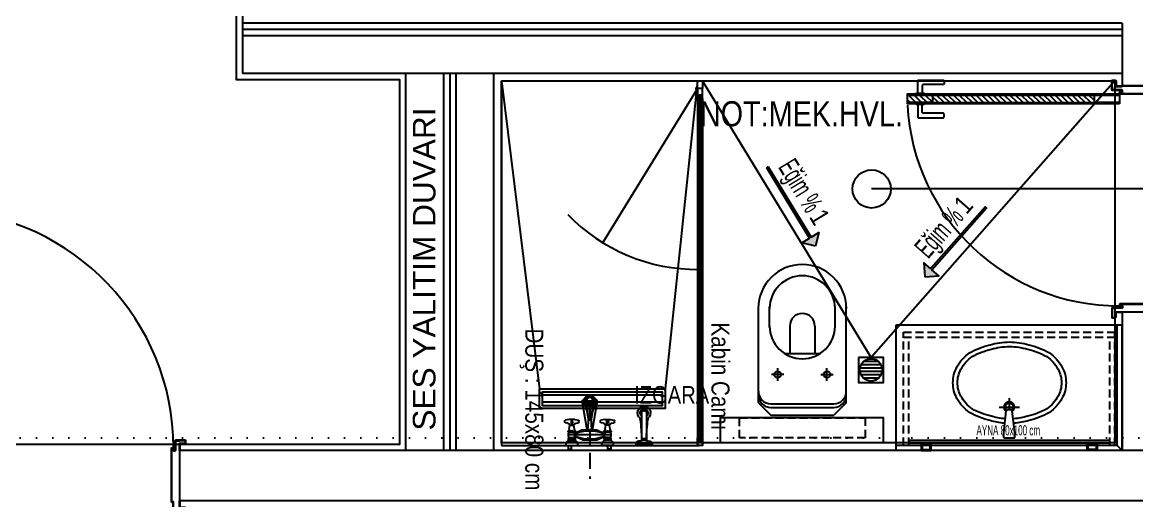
# Model space of a CAD drawing. Header units: inches. Extents: x 21 to 32698, y 13 to 3712.
# Drawn here: x 6099.1 to 6542.5, y 1862.1 to 2052.4 of the extents above; entities that cross this region are included whole.
import ezdxf

# ---------------------------------------------------------------- set-up
doc = ezdxf.new("R2010")
doc.units = ezdxf.units.IN
doc.header["$MEASUREMENT"] = 0
doc.set_wipeout_variables(frame=1)
for name, pattern in [('DOT', [6.35, 0, -6.35]), ('HIDDEN', [9.525, 6.35, -3.175]), ('IMPORT-HIDDEN2', [47.625, 31.75, -15.875])]:
    doc.linetypes.add(name, pattern=pattern)
for name, color, linetype, lineweight in [('Z_MİM_-KM-ALUMINIUM-09', 8, 'Continuous', 25), ('Z_MİM_-KM-AREA-IDEN', 8, 'Continuous', 25), ('Z_MİM_-KM-BEAM-RAY', 8, 'DOT', 25), ('Z_MİM_-KM-CERAMIC-09', 8, 'Continuous', 25), ('Z_MİM_-KM-DOOR', 8, 'Continuous', 25), ('Z_MİM_-KM-DOOR-1', 8, 'Continuous', 25), ('Z_MİM_-KM-DOOR-FRAM', 8, 'Continuous', 25), ('Z_MİM_-KM-DOOR-IDEN', 8, 'Continuous', 25), ('Z_MİM_-KM-DRAINER', 8, 'Continuous', 25), ('Z_MİM_-KM-GLAZ', 8, 'Continuous', 25), ('Z_MİM_-KM-GLAZ-1', 8, 'Continuous', 25), ('Z_MİM_-KM-Gor-05', 8, 'Continuous', 25), ('Z_MİM_-KM-Gor-25', 8, 'Continuous', 25), ('Z_MİM_-KM-IRON-05', 8, 'Continuous', 25), ('Z_MİM_-KM-IZO-THERMAL-ROCKWOOL', 8, 'BATTING', 25), ('Z_MİM_-KM-PATTERN-00', 8, 'Continuous', 25), ('Z_MİM_-KM-RAY-1', 8, 'IMPORT-HIDDEN2', 25), ('Z_MİM_-KM-Silik tarama', 8, 'Continuous', 25), ('Z_MİM_-KM-TEXT', 8, 'Continuous', 25), ('Z_MİM_-KM-TEXT-DETAIL', 8, 'Continuous', 25), ('Z_MİM_-KM-VITRF', 8, 'Continuous', 25), ('Z_MİM_-KM-WALL', 8, 'Continuous', 25), ('Z_MİM_-KM-WALL-PLASTER', 8, 'Continuous', 25), ('Z_MİM_00', 8, 'Continuous', 25), ('Z_MİM_40-40-kt-kst', 8, 'Continuous', 25), ('Z_MİM_A-HIDDEN', 8, 'HIDDEN', 25)]:
    doc.layers.add(name, color=color, linetype=linetype, lineweight=lineweight)
doc.styles.add('-KM-OLCU', font='ARIALN.TTF')
doc.styles.add('AA', font='arial.ttf', dxfattribs={"height": 12})
doc.styles.add('Arial Narrow', font='ARIALN.TTF', dxfattribs={"height": 8})
doc.styles.add('STYLE1', font='arial.ttf', dxfattribs={"height": 1})
doc.linetypes.add('BATTING', pattern='A,0.00254,-2.54,[134,ltypeshp.shx,S=2.54,R=0,X=-2.54,Y=0],-5.08,[134,ltypeshp.shx,S=2.54,R=180,X=2.54,Y=0],-2.54', length=10.16254)
doc.linetypes.add('TRACKS', pattern='A,0.15,[130,ltypeshp.shx,S=0.25,R=0,X=0,Y=0],0.15', length=0.3)
pattern_1 = [(45, (0, 0), (-1.122532, 1.122532), [])]

# ---------------------------------------------------------------- blocks, each defined once
blk = doc.blocks.new('*U104')
at = {"layer": 'Z_MİM_-KM-PATTERN-00'}
h = blk.add_hatch(dxfattribs=at)
h.set_pattern_fill('ANSI31', color=256, scale=0.5, angle=180, style=0)
h.set_pattern_definition(pattern_1)
h.paths.add_polyline_path([(-93.4, -31.1), (-93.4, -105.48), (-96.4, -105.48), (-96.4, -31.1)])
at = {"layer": 'Z_MİM_-KM-DOOR-1'}
for p, q in [((-96.4, -95.48), (-96.4, -31.1)), ((-93.4, -95.48), (-93.4, -31.1)), ((-97.08, -98.75), (-96.9, -98.75)), ((-97.08, -102.21), (-97.08, -98.75)), ((-92.72, -98.75), (-92.9, -98.75)), ((-92.72, -102.21), (-92.72, -98.75)), ((-96.9, -102.21), (-97.08, -102.21)), ((-92.9, -102.21), (-92.72, -102.21))]:
    blk.add_line(p, q, dxfattribs=at)
for points in [[(-97.08, -101.39), (-102, -101.39, -0.414214), (-102.36, -101.03), (-102.36, -91.29, -0.414214), (-102, -90.92), (-100.91, -90.92, -0.414214), (-100.54, -91.29), (-100.54, -99.21, 0.414214), (-100.18, -99.57), (-97.08, -99.57)], [(-92.72, -101.39), (-87.71, -101.39, 0.414214), (-87.35, -101.03), (-87.35, -91.29, 0.414214), (-87.71, -90.92), (-88.8, -90.92, 0.414214), (-89.17, -91.29), (-89.17, -99.21, -0.414214), (-89.53, -99.57), (-92.72, -99.57)]]:
    blk.add_lwpolyline(points, format="xyb", dxfattribs=at)
blk.add_lwpolyline([(-96.4, -105.48), (-96.4, -95.48), (-93.4, -95.48), (-93.4, -105.48)], close=True, dxfattribs=at)
blk.add_wipeout([(-10, -23.5), (-10, -1.5), (-99.8, -1.3), (-99.8, -23.7)])
for points in [[(-100, -5), (-100, -2.5), (-102, -2.5, -0.414214), (-102.3, -2.2), (-102.3, -1.1, -0.414214), (-102, -0.8), (-97.6, -0.8, -0.414214), (-97.3, -1.1), (-97.3, -4.3), (-96.95, -4.3, -0.414214), (-96.7, -4.55), (-96.7, -20.9, -0.414214), (-96.9, -21.1), (-97.48, -21.1, -0.458526), (-97.58, -20.99), (-97.47, -20.21, 0.458526), (-97.57, -20.1), (-98.1, -20.1, 0.414214), (-98.2, -20.2), (-98.2, -23.9, -0.414214), (-98.5, -24.2), (-102, -24.2, -0.414214), (-102.3, -23.9), (-102.3, -22.8, -0.414214), (-102, -22.5), (-101.2, -22.5), (-100, -22.5), (-100, -20), (-100, -20)], [(-99.8, -5), (-99.8, -2.3), (-102, -2.3, -0.414214), (-102.1, -2.2), (-102.1, -1.1, -0.414214), (-102, -1), (-97.6, -1, -0.414214), (-97.5, -1.1), (-97.5, -4.5), (-96.95, -4.5, -0.414214), (-96.9, -4.55), (-96.9, -20.9), (-97.37, -20.9), (-97.27, -20.24, 0.458526), (-97.57, -19.9), (-98.1, -19.9, 0.414214), (-98.4, -20.2), (-98.4, -23.9, -0.414214), (-98.5, -24), (-102, -24, -0.414214), (-102.1, -23.9), (-102.1, -22.8, -0.414214), (-102, -22.7), (-101.2, -22.7), (-99.8, -22.7), (-99.8, -20)], [(-10, -5), (-10, -2.5), (-8, -2.5, 0.414214), (-7.7, -2.2), (-7.7, -1.1, 0.414214), (-8, -0.8), (-12.4, -0.8, 0.414214), (-12.7, -1.1), (-12.7, -4.3), (-13.05, -4.3, 0.414214), (-13.3, -4.55), (-13.3, -20.9, 0.414214), (-13.1, -21.1), (-12.52, -21.1, 0.458526), (-12.42, -20.99), (-12.53, -20.21, -0.458526), (-12.43, -20.1), (-11.9, -20.1, -0.414214), (-11.8, -20.2), (-11.8, -23.9, 0.414214), (-11.5, -24.2), (-8, -24.2, 0.414214), (-7.7, -23.9), (-7.7, -22.8, 0.414214), (-8, -22.5), (-8.8, -22.5), (-10, -22.5), (-10, -20), (-10, -20)], [(-10.2, -5), (-10.2, -2.3), (-8, -2.3, 0.414214), (-7.9, -2.2), (-7.9, -1.1, 0.414214), (-8, -1), (-12.4, -1, 0.414214), (-12.5, -1.1), (-12.5, -4.5), (-13.05, -4.5, 0.414214), (-13.1, -4.55), (-13.1, -20.9), (-12.63, -20.9), (-12.73, -20.24, -0.458526), (-12.43, -19.9), (-11.9, -19.9, -0.414214), (-11.6, -20.2), (-11.6, -23.9, 0.414214), (-11.5, -24), (-8, -24, 0.414214), (-7.9, -23.9), (-7.9, -22.8, 0.414214), (-8, -22.7), (-8.8, -22.7), (-10.2, -22.7), (-10.2, -20)]]:
    blk.add_lwpolyline(points, format="xyb", dxfattribs=at)
for points in [[(-92.9, -21.1), (-92.9, -105.48), (-96.9, -105.48), (-96.9, -21.1)], [(-96.4, -31.1), (-96.4, -21.1), (-93.4, -21.1), (-93.4, -31.1)]]:
    blk.add_lwpolyline(points, close=True, dxfattribs=at)
at = {"layer": 'Z_MİM_-KM-DOOR-FRAM', "ltscale": 0.2}
blk.add_arc((-96.64, -21.46), 84.12, 272.8839, 0.1342, dxfattribs=at)
at = {"layer": 'Z_MİM_-KM-WALL'}
for p, q in [((-100, -5), (-100, -20)), ((-10, -5), (-10, -20))]:
    blk.add_line(p, q, dxfattribs=at)
blk = doc.blocks.new('*U106')
for p, q in [((38.64, -12.17), (13.64, -12.17)), ((8.64, -14.02), (8.64, -52.24)), ((38.64, -13.59), (13.64, -13.59)), ((43.64, -14.02), (43.64, -52.24)), ((13.14, -43.92), (13.14, -52.24)), ((39.14, -43.92), (39.14, -52.24))]:
    blk.add_line(p, q)
for centre, radius, start, end in [((13.64, -17.17), 5, 90, 180), ((38.64, -17.17), 5, 0, 90), ((13.64, -18.59), 5, 90, 180), ((38.64, -18.59), 5, 0, 90), ((26.14, -44.54), 13.01, 0, 180), ((26.14, -51.52), 17.51, 180, 0), ((26.14, -51.52), 13.01, 180, 0)]:
    blk.add_arc(centre, radius, start, end)
at = {"layer": 'Z_MİM_-KM-Silik tarama'}
for p, q in [((18.81, -25.23), (13.87, -25.23)), ((16.34, -22.76), (16.34, -27.71)), ((33.47, -25.23), (38.41, -25.23)), ((35.94, -22.76), (35.94, -27.71)), ((33.29, -33.66), (18.99, -33.66)), ((21.14, -44.54), (21.14, -33.66)), ((31.14, -44.54), (31.14, -33.66))]:
    blk.add_line(p, q, dxfattribs=at)
for centre in [(16.34, -25.23), (35.94, -25.23)]:
    blk.add_circle(centre, 1.32, dxfattribs=at)
blk.add_arc((26.14, -44.54), 5, 180, 0, dxfattribs=at)
blk.add_wipeout([(1.14, 0), (51.14, 0), (51.14, -8.05), (1.14, -8.05)])
for p, q in [((8.64, -14.02), (13.64, -9.02)), ((38.64, -9.02), (13.64, -9.02)), ((43.64, -14.02), (38.64, -9.02))]:
    blk.add_line(p, q)
at = {"layer": 'Z_MİM_-KM-RAY-1', "ltscale": 0.1}
blk.add_lwpolyline([(1.14, 0), (51.14, 0), (51.14, -8.05), (1.14, -8.05)], close=True, dxfattribs=at)
blk = doc.blocks.new('HILTON')
for p, q in [((-17.53, 0), (-12.42, 0)), ((-13.6, -4.51), (-13.6, 4.51)), ((0, -2.42), (0, 2.42)), ((-2.29, -2.42), (-11.99, -1.34)), ((0, -2.42), (-2.29, -2.42))]:
    blk.add_line(p, q)
for points in [[(-6.46, -2.11, -0.054933), (-7.66, -8.48, -0.067818), (-11.14, -17.51, -0.111218), (-17.42, -23.09, -0.126822), (-24.38, -24.88, -0.126822), (-31.33, -23.09, -0.111218), (-37.61, -17.51, -0.067818), (-41.1, -8.48, -0.073873), (-42.38, 0.12, -0.073873), (-41.1, 8.72, -0.067818), (-37.61, 17.75, -0.111218), (-31.33, 23.32, -0.126822), (-24.38, 25.12, -0.126822), (-17.42, 23.32, -0.111218), (-11.14, 17.75, -0.067818), (-7.66, 8.72, -0.057302), (-6.44, 2.07, -0.057302)], [(-8.46, -1.96, -0.055495), (-9.59, -7.96, -0.067381), (-12.83, -16.44, -0.109476), (-18.39, -21.34, -0.126822), (-24.38, -22.88, -0.126822), (-30.36, -21.34, -0.109476), (-35.92, -16.44, -0.067381), (-39.17, -7.96, -0.074436), (-40.38, 0.12, -0.074436), (-39.17, 8.19, -0.067381), (-35.92, 16.67, -0.109476), (-30.36, 21.57, -0.126822), (-24.38, 23.12, -0.126822), (-18.39, 21.57, -0.109476), (-12.83, 16.67, -0.067381), (-9.59, 8.19, -0.057864), (-8.44, 1.94, -0.057864)], [(0, 2.42), (-2.29, 2.42), (-11.99, 1.34, 0.371565), (-12.42, 0.85), (-12.42, -0.85)]]:
    blk.add_lwpolyline(points, format="xyb")
for centre, radius, start, end in [((-13.6, 0), 2.3, 36.5573, 325.556), ((-13.6, 0), 1.8, 42.1461, 317.854), ((-11.92, -0.85), 0.5, 180, 261.5332)]:
    blk.add_arc(centre, radius, start, end)
blk = doc.blocks.new('-KM-Misafirhane dolabı-1')
at = {"layer": 'Z_MİM_-KM-VITRF'}
for p, q in [((0, 0), (0, -50)), ((90, 0), (0, 0)), ((88, -2), (0, -2)), ((88, -2), (90, 0)), ((88, -2), (88, -50)), ((90, 0), (90, -50)), ((0, -50), (90, -50))]:
    blk.add_line(p, q, dxfattribs=at)
at = {"layer": 'Z_MİM_A-HIDDEN', "linetype": 'HIDDEN', "ltscale": 0.5}
for p, q in [((3, -2), (3, -47)), ((5, -2), (5, -45)), ((85, -2), (85, -45)), ((87, -2), (87, -47)), ((3, -45), (87, -45)), ((3, -47), (87, -47))]:
    blk.add_line(p, q, dxfattribs=at)
at = {"layer": 'Z_MİM_-KM-VITRF', "xscale": -0.9, "yscale": 0.9, "zscale": 0.9, "rotation": 270}
blk.add_blockref('HILTON', (45, -5.01), dxfattribs=at)
blk = doc.blocks.new('A$C012502c8')
at = {"layer": 'Z_MİM_-KM-GLAZ-1'}
blk.add_lwpolyline([(0, 0), (0, 1), (80, 1), (80, 0)], close=True, dxfattribs=at)
at = {"layer": 'Z_MİM_40-40-kt-kst'}
for points in [[(8.98, 1), (5, 1), (5, 4), (8.98, 4)], [(8.58, 1.4), (5.4, 1.4), (5.4, 3.6), (8.58, 3.6)], [(71.02, 1), (75, 1), (75, 4), (71.02, 4)], [(71.42, 1.4), (74.6, 1.4), (74.6, 3.6), (71.42, 3.6)]]:
    blk.add_lwpolyline(points, close=True, dxfattribs=at)
blk = doc.blocks.new('*U108')
at = {"xscale": -1, "rotation": 180}
for name, p in [('-KM-Misafirhane dolabı-1', (0, -50)), ('A$C012502c8', (5, -46))]:
    blk.add_blockref(name, p, dxfattribs=at)
at = {"layer": 'Z_MİM_-KM-TEXT', "color": 7, "style": 'Arial Narrow', "width": 0.7}
blk.add_text('AYNA 80x100 cm', height=4, dxfattribs=at).set_placement((31.97, -43.99))
blk = doc.blocks.new('duş aksesuar')
for p, q in [((-3.43, 16.38), (-4.17, 16.38)), ((-3.7, 9.98), (-3.7, 16.38)), ((-3.43, 9.98), (-3.43, 16.38)), ((-2.43, 14.64), (-2.43, 15.38)), ((-1.93, 12.22), (-1.93, 14.14)), ((8.75, 14.14), (-1.93, 14.14)), ((-1.68, 12.22), (-1.68, 14.14)), ((-1.43, 12.22), (-1.43, 14.14)), ((-3.43, 9.98), (-4.17, 9.98)), ((-2.43, 11.72), (-2.43, 10.98)), ((8.75, 12.22), (-1.93, 12.22)), ((-5.72, 0.05), (-6.02, -0.13)), ((-5.81, 0), (-6.02, -0.21)), ((-5.72, 0.05), (-4.17, 0.05)), ((-5.72, 0.05), (-5.72, -1.2)), ((-4.17, 1.05), (-4.17, -3.72)), ((-2.21, 0.02), (-2.21, -2.68)), ((4.64, 0.21), (4.87, 1.29)), ((5.11, 1.49), (5.58, 1.49)), ((6.13, -0.2), (5.82, 1.29)), ((-5.72, 0), (-6.02, -0.3)), ((-5.72, -0.09), (-6.02, -0.39)), ((-6.02, -0.13), (-6.02, -1.02)), ((-5.72, -0.18), (-6.02, -0.48)), ((-5.72, -0.27), (-6.02, -0.57)), ((-5.72, -0.36), (-6.02, -0.66)), ((-5.72, -0.44), (-6.02, -0.74)), ((-5.72, -0.53), (-6.02, -0.83)), ((-5.72, -0.62), (-6.02, -0.92)), ((-5.72, -0.71), (-6.02, -1.01)), ((-5.72, -1.2), (-6.02, -1.02)), ((-5.72, -0.8), (-5.97, -1.05)), ((-5.72, -0.89), (-5.92, -1.08)), ((-5.72, -0.97), (-5.86, -1.11)), ((-5.72, -1.06), (-5.81, -1.15)), ((-5.72, -1.15), (-5.75, -1.18)), ((-5.72, -1.2), (-4.17, -1.2)), ((-2.01, -5.55), (-0.59, -2.57)), ((-1.05, -0.24), (-1.05, -2.43)), ((0, 0), (0, -16.87)), ((2.01, -5.55), (0.59, -2.57)), ((1.05, -0.24), (1.05, -2.43)), ((2.25, -0.32), (3.94, -0.6)), ((2.25, -2.34), (3.94, -2.07)), ((3.94, -0.6), (4.2, -0.43)), ((3.94, -0.6), (3.94, -2.07)), ((3.94, -1.33), (6.13, -1.33)), ((3.94, -2.07), (4.2, -2.24)), ((4.64, -2.88), (4.87, -3.95)), ((5.11, -4.15), (5.58, -4.15)), ((6.13, -2.46), (5.82, -3.95)), ((6.13, -2.46), (6.13, -0.2)), ((-2.01, -11.32), (-2.01, -5.55)), ((2.01, -7.33), (13.63, -5.39)), ((2.01, -11.32), (2.01, -5.55)), ((11.6, -7.39), (7.46, -7.57)), ((13.63, -5.39), (11.6, -7.39)), ((11.6, -9.39), (11.6, -7.39)), ((13.63, -6.09), (12.1, -7.6)), ((12.1, -9.18), (12.1, -7.6)), ((13.63, -5.39), (15.66, -7.39)), ((13.63, -10.69), (13.63, -6.09)), ((13.63, -6.09), (15.16, -7.6)), ((15.16, -9.18), (15.16, -7.6)), ((15.66, -9.39), (15.66, -7.39)), ((-4.17, -17.92), (-4.17, -13.15)), ((-2.01, -11.32), (-0.59, -14.3)), ((2.01, -11.32), (0.59, -14.3)), ((2.01, -9.45), (13.63, -11.39)), ((4.64, -13.99), (4.87, -12.91)), ((5.11, -12.71), (5.58, -12.71)), ((6.13, -14.4), (5.82, -12.91)), ((11.6, -9.39), (7.46, -9.22)), ((13.63, -11.39), (11.6, -9.39)), ((13.63, -10.69), (12.1, -9.18)), ((13.63, -10.69), (15.16, -9.18)), ((13.63, -11.39), (15.66, -9.39)), ((-5.72, -15.67), (-6.02, -15.85)), ((-6.02, -16.74), (-6.02, -15.85)), ((-5.72, -16.16), (-6.02, -15.86)), ((-5.72, -16.24), (-6.02, -15.94)), ((-5.72, -16.33), (-6.02, -16.03)), ((-5.72, -16.42), (-6.02, -16.12)), ((-5.72, -16.51), (-6.02, -16.21)), ((-5.72, -16.6), (-6.02, -16.3)), ((-5.72, -16.69), (-6.02, -16.39)), ((-5.72, -16.78), (-6.02, -16.47)), ((-5.72, -16.86), (-6.02, -16.56)), ((-5.81, -16.87), (-6.02, -16.65)), ((-5.72, -16.92), (-6.02, -16.74)), ((-5.72, -16.07), (-5.97, -15.82)), ((-5.72, -15.98), (-5.92, -15.79)), ((-5.72, -15.89), (-5.86, -15.75)), ((-5.72, -15.8), (-5.81, -15.72)), ((-5.72, -15.71), (-5.75, -15.69)), ((-5.72, -16.92), (-5.72, -15.67)), ((-5.72, -15.67), (-4.17, -15.67)), ((-5.72, -16.92), (-4.17, -16.92)), ((-2.21, -16.88), (-2.21, -14.18)), ((-1.05, -16.63), (-1.05, -14.43)), ((1.05, -16.63), (1.05, -14.43)), ((2.25, -14.52), (3.94, -14.8)), ((2.25, -16.54), (3.94, -16.27)), ((3.94, -14.8), (4.2, -14.63)), ((3.94, -16.27), (3.94, -14.8)), ((3.94, -15.53), (6.13, -15.53)), ((3.94, -16.27), (4.2, -16.43)), ((4.64, -17.08), (4.87, -18.15)), ((6.13, -16.66), (5.82, -18.15)), ((6.13, -14.4), (6.13, -16.66)), ((5.11, -18.35), (5.58, -18.35))]:
    blk.add_line(p, q)
for centre, radius in [((-1.63, -1.33), 0.33), ((1.4, -0.32), 0.237), ((1.4, -2.35), 0.237), ((13.63, -8.39), 1.73), ((13.63, -8.39), 1.23), ((-1.63, -15.53), 0.33), ((1.4, -14.51), 0.237), ((1.4, -16.55), 0.237)]:
    blk.add_circle(centre, radius)
for centre, radius, start, end in [((-3.43, 15.38), 1, 0, 90), ((-1.93, 14.64), 0.5, 180, 270), ((-3.45, 87.56), 73.44, 271.3806, 277.4193), ((5.77, 16.72), 2, 277.4193, 310.0792), ((8.75, 13.18), 2.63, 229.9208, 130.0792), ((8.75, 13.18), 1.63, 216.3284, 143.6716), ((8.75, 13.18), 0.965, 270, 90), ((-3.43, 10.98), 1, 270, 0), ((-1.93, 11.72), 0.5, 90, 180), ((-3.45, -61.2), 73.44, 82.5807, 88.6194), ((5.77, 9.64), 2, 49.9208, 82.5807), ((-4.37, -1.77), 2.83, 40.8184, 85.9339), ((-2.31, 0.02), 0.1, 0, 40.8184), ((-1.63, -0.83), 0.834, 45.6844, 134.3156), ((1.4, -0.24), 0.357, 41.9134, 180.9436), ((3.67, 0.41), 1, 302.5094, 348.3908), ((5.11, 1.24), 0.25, 90, 168.3908), ((5.58, 1.24), 0.25, 11.6092, 90), ((-4.37, -0.9), 2.83, 274.0661, 319.1816), ((-2.31, -2.68), 0.1, 319.1816, 0), ((-1.63, -1.83), 0.834, 225.6844, 314.3156), ((14.46, -8.43), 16.15, 158.7035, 201.2965), ((0, -2.42), 2.42, 64.4398, 115.5602), ((-0.84, -2.57), 0.248, 0, 146.5748), ((0.84, -2.57), 0.248, 33.4252, 180), ((-14.46, -8.43), 16.15, 338.7035, 21.2965), ((1.4, -2.42), 0.357, 179.0564, 318.0866), ((2.41, 0.66), 1, 221.9134, 260.6966), ((2.41, -3.33), 1, 99.3034, 138.0866), ((3.67, -3.08), 1, 11.6092, 57.4906), ((5.11, -3.9), 0.25, 191.6092, 270), ((5.58, -3.9), 0.25, 270, 348.3908), ((5.06, 9.09), 16.83, 259.5714, 300.6359), ((-4.37, -15.96), 2.83, 40.8184, 85.9339), ((5.06, -25.87), 16.83, 59.3641, 100.4286), ((5.11, -12.96), 0.25, 90, 168.3908), ((5.58, -12.96), 0.25, 11.6092, 90), ((-4.37, -15.1), 2.83, 274.0661, 319.1816), ((-2.31, -14.18), 0.1, 0, 40.8184), ((-2.31, -16.88), 0.1, 319.1816, 0), ((-1.63, -15.03), 0.834, 45.6844, 134.3156), ((-1.63, -16.03), 0.834, 225.6844, 314.3156), ((-0.84, -14.3), 0.248, 213.4252, 0), ((0, -14.44), 2.42, 244.4398, 295.5602), ((0.84, -14.3), 0.248, 180, 326.5748), ((1.4, -14.44), 0.357, 41.9134, 180.9436), ((1.4, -16.62), 0.357, 179.0564, 318.0866), ((2.41, -13.53), 1, 221.9134, 260.6966), ((2.41, -17.53), 1, 99.3034, 138.0866), ((3.67, -13.79), 1, 302.5094, 348.3908), ((3.67, -17.28), 1, 11.6092, 57.4906), ((5.11, -18.1), 0.25, 191.6092, 270), ((5.58, -18.1), 0.25, 270, 348.3908)]:
    blk.add_arc(centre, radius, start, end)
at = {"extrusion": (0, 0, -1)}
for centre, major_axis, ratio in [((-1.63, -0.46), (0.344, 0), 0.634929), ((1.4, -1.33), (0, -0.322), 0.714309), ((5.03, -1.33), (0.595, 0), 0.570277), ((-1.63, -14.65), (0.344, 0), 0.634929)]:
    blk.add_ellipse(centre, major_axis=major_axis, ratio=ratio, dxfattribs=at)
for centre, major_axis, ratio in [((-1.63, -2.21), (0.344, 0), 0.634929), ((-1.63, -16.41), (0.344, 0), 0.634929), ((1.4, -15.53), (0, 0.322), 0.714309), ((5.03, -15.53), (0.595, 0), 0.570277)]:
    blk.add_ellipse(centre, major_axis=major_axis, ratio=ratio)
at = {"layer": 'Z_MİM_-KM-RAY-1', "ltscale": 0.2}
blk.add_line((11.98, -8.39), (-17.52, -8.39), dxfattribs=at)
blk = doc.blocks.new('A$Cebb2bfd9')
blk.add_wipeout([(0, 0), (0, 50), (7.83, 50), (7.83, 0)])
at = {"layer": 'Z_MİM_-KM-DRAINER'}
blk.add_lwpolyline([(0, 50), (7.83, 50), (7.83, 0), (0, 0)], close=True, dxfattribs=at)
at = {"layer": 'Z_MİM_-KM-Silik tarama', "linetype": 'TRACKS', "ltscale": 5}
for p, q in [((2.54, 1.17), (2.54, 48.83)), ((5.29, 1.17), (5.29, 48.83))]:
    blk.add_line(p, q, dxfattribs=at)
at = {"layer": 'Z_MİM_-KM-Silik tarama'}
blk.add_lwpolyline([(1.17, 48.83), (6.66, 48.83), (6.66, 1.17), (1.17, 1.17)], close=True, dxfattribs=at)
blk = doc.blocks.new('*U117')
for p, q in [((0, 13.1), (0, 91.8)), ((0, 14.89), (0, 89.49)), ((145, 13.1), (145, 91.8)), ((0, 13.1), (145, 13.1))]:
    blk.add_line(p, q)
at = {"layer": 'Z_MİM_-KM-ALUMINIUM-09'}
for points in [[(3.01, 93.1), (3.01, 91.1), (0.01, 91.1), (0.01, 93.1)], [(7.01, 92.35), (7.01, 93.1), (3.01, 93.1), (3.01, 91.1), (7.01, 91.1), (7.01, 91.85), (5.51, 91.85), (5.51, 92.35)], [(141.99, 92.35), (141.99, 93.1), (144.99, 93.1), (144.99, 91.1), (141.99, 91.1), (141.99, 91.85), (143.49, 91.85), (143.49, 92.35)]]:
    blk.add_lwpolyline(points, close=True, dxfattribs=at)
at = {"layer": 'Z_MİM_-KM-DOOR-FRAM'}
blk.add_line((3.01, 91.1), (64.33, 53.38), dxfattribs=at)
blk.add_arc((3.01, 91.1), 71.99, 314.1936, 0.3979, dxfattribs=at)
at = {"layer": 'Z_MİM_-KM-GLAZ'}
for points in [[(74.5, 91.85), (5.51, 91.85), (5.51, 92.35), (74.5, 92.35)], [(143.49, 91.85), (75.5, 91.85), (75.5, 92.35), (143.49, 92.35)]]:
    blk.add_lwpolyline(points, close=True, dxfattribs=at)
at = {"layer": 'Z_MİM_-KM-Gor-05'}
for p, q in [((7.01, 93.1), (141.99, 93.1)), ((7.01, 91.1), (145, 91.1))]:
    blk.add_line(p, q, dxfattribs=at)
at = {"layer": 'Z_MİM_-KM-IRON-05'}
blk.add_circle((3.01, 90.8), 0.3, dxfattribs=at)
at = {"layer": 'Z_MİM_-KM-PATTERN-00'}
for points in [[(74, 92.35), (74, 92.6), (75, 92.6), (75, 91.6), (74, 91.6), (74, 91.85), (74.5, 91.85), (74.5, 92.35)], [(76, 92.35), (76, 92.6), (75, 92.6), (75, 91.6), (76, 91.6), (76, 91.85), (75.5, 91.85), (75.5, 92.35)]]:
    blk.add_lwpolyline(points, close=True, dxfattribs=at)
at = {"rotation": 180}
blk.add_blockref('A$Cebb2bfd9', (130.36, 78.19), dxfattribs=at)
at = {"layer": 'Z_MİM_-KM-TEXT-DETAIL', "color": 7, "insert": (96.08, 103.8), "char_height": 7.174, "attachment_point": 1, "style": '-KM-OLCU'}
blk.add_mtext_dynamic_manual_height_columns('Kabin Camı', width=76.6472, gutter_width=12.5, heights=[0], dxfattribs=at)
at = {"layer": 'Z_MİM_-KM-PATTERN-00'}
for p, q in [((0.01, 91.1), (122.53, 78.19)), ((0, 13.1), (122.53, 28.19))]:
    blk.add_line(p, q, dxfattribs=at)
at = {"layer": 'Z_MİM_-KM-VITRF', "xscale": -1}
blk.add_blockref('duş aksesuar', (140.83, 56.62), dxfattribs=at)
at = {"layer": 'Z_MİM_-KM-TEXT-DETAIL', "color": 7, "insert": (121.39, 65.88), "char_height": 7, "attachment_point": 1, "rotation": 90, "style": '-KM-OLCU'}
blk.add_mtext_dynamic_manual_height_columns('IZGARA', width=8.0843, gutter_width=12.5, heights=[0], dxfattribs=at)
at = {"layer": 'Z_MİM_-KM-TEXT-DETAIL', "color": 7, "insert": (98.5, 29.74), "char_height": 7.1737, "attachment_point": 1, "style": '-KM-OLCU'}
blk.add_mtext_dynamic_manual_height_columns('DUŞ : 145x80 cm', width=76.6472, gutter_width=12.5, heights=[0], dxfattribs=at)
blk = doc.blocks.new('*U101')
at = {"layer": 'Z_MİM_-KM-PATTERN-00'}
h = blk.add_hatch(dxfattribs=at)
h.set_pattern_fill('ANSI31', color=256, scale=0.5, style=0)
h.set_pattern_definition(pattern_1)
h.paths.add_polyline_path([(-93.4, 11.1), (-93.4, 85.48), (-96.4, 85.48), (-96.4, 11.1)])
at = {"layer": 'Z_MİM_-KM-DOOR-1'}
for p, q in [((-96.9, 92.21), (-97.08, 92.21)), ((-97.08, 92.21), (-97.08, 88.75)), ((-97.08, 88.75), (-96.9, 88.75)), ((-92.9, 92.21), (-92.72, 92.21)), ((-92.72, 88.75), (-92.9, 88.75)), ((-92.72, 92.21), (-92.72, 88.75)), ((-96.4, 85.48), (-96.4, 11.1)), ((-93.4, 85.48), (-93.4, 11.1))]:
    blk.add_line(p, q, dxfattribs=at)
blk.add_lwpolyline([(-96.4, 95.48), (-96.4, 85.48), (-93.4, 85.48), (-93.4, 95.48)], close=True, dxfattribs=at)
for points in [[(-97.08, 91.39), (-102, 91.39, 0.414214), (-102.36, 91.03), (-102.36, 81.29, 0.414214), (-102, 80.92), (-100.91, 80.92, 0.414214), (-100.54, 81.29), (-100.54, 89.21, -0.414214), (-100.18, 89.57), (-97.08, 89.57)], [(-92.72, 91.39), (-87.71, 91.39, -0.414214), (-87.35, 91.03), (-87.35, 81.29, -0.414214), (-87.71, 80.92), (-88.8, 80.92, -0.414214), (-89.17, 81.29), (-89.17, 89.21, 0.414214), (-89.53, 89.57), (-92.72, 89.57)]]:
    blk.add_lwpolyline(points, format="xyb", dxfattribs=at)
blk.add_wipeout([(0, 3.5), (0, -23.5), (-99.8, -23.7), (-99.8, 3.7)])
for points in [[(-92.9, 1.1), (-92.9, 95.48), (-96.9, 95.48), (-96.9, 1.1)], [(-96.4, 11.1), (-96.4, 1.1), (-93.4, 1.1), (-93.4, 11.1)]]:
    blk.add_lwpolyline(points, close=True, dxfattribs=at)
for points in [[(-100, -20), (-100, -22.5), (-102, -22.5, 0.414214), (-102.3, -22.8), (-102.3, -23.9, 0.414214), (-102, -24.2), (-97.6, -24.2, 0.414214), (-97.3, -23.9), (-97.3, -20.7), (-96.95, -20.7, 0.414214), (-96.7, -20.45), (-96.7, 0.9, 0.414214), (-96.9, 1.1), (-97.48, 1.1, 0.458526), (-97.58, 0.99), (-97.47, 0.21, -0.458526), (-97.57, 0.1), (-98.1, 0.1, -0.414214), (-98.2, 0.2), (-98.2, 3.9, 0.414214), (-98.5, 4.2), (-102, 4.2, 0.414214), (-102.3, 3.9), (-102.3, 2.8, 0.414214), (-102, 2.5), (-101.2, 2.5), (-100, 2.5), (-100, 0), (-100, 0)], [(-99.8, -20), (-99.8, -22.7), (-102, -22.7, 0.414214), (-102.1, -22.8), (-102.1, -23.9, 0.414214), (-102, -24), (-97.6, -24, 0.414214), (-97.5, -23.9), (-97.5, -20.5), (-96.95, -20.5, 0.414214), (-96.9, -20.45), (-96.9, 0.9), (-97.37, 0.9), (-97.27, 0.24, -0.458526), (-97.57, -0.1), (-98.1, -0.1, -0.414214), (-98.4, 0.2), (-98.4, 3.9, 0.414214), (-98.5, 4), (-102, 4, 0.414214), (-102.1, 3.9), (-102.1, 2.8, 0.414214), (-102, 2.7), (-101.2, 2.7), (-99.8, 2.7), (-99.8, 0)], [(0, -20), (0, -22.5), (2, -22.5, -0.414214), (2.3, -22.8), (2.3, -23.9, -0.414214), (2, -24.2), (-2.4, -24.2, -0.414214), (-2.7, -23.9), (-2.7, -20.7), (-3.05, -20.7, -0.414214), (-3.3, -20.45), (-3.3, 0.9, -0.414214), (-3.1, 1.1), (-2.52, 1.1, -0.458526), (-2.42, 0.99), (-2.53, 0.21, 0.458526), (-2.43, 0.1), (-1.9, 0.1, 0.414214), (-1.8, 0.2), (-1.8, 3.9, -0.414214), (-1.5, 4.2), (2, 4.2, -0.414214), (2.3, 3.9), (2.3, 2.8, -0.414214), (2, 2.5), (1.2, 2.5), (0, 2.5), (0, 0), (0, 0)], [(-0.2, -20), (-0.2, -22.7), (2, -22.7, -0.414214), (2.1, -22.8), (2.1, -23.9, -0.414214), (2, -24), (-2.4, -24, -0.414214), (-2.5, -23.9), (-2.5, -20.5), (-3.05, -20.5, -0.414214), (-3.1, -20.45), (-3.1, 0.9), (-2.63, 0.9), (-2.73, 0.24, 0.458526), (-2.43, -0.1), (-1.9, -0.1, 0.414214), (-1.6, 0.2), (-1.6, 3.9, -0.414214), (-1.5, 4), (2, 4, -0.414214), (2.1, 3.9), (2.1, 2.8, -0.414214), (2, 2.7), (1.2, 2.7), (-0.2, 2.7), (-0.2, 0)]]:
    blk.add_lwpolyline(points, format="xyb", dxfattribs=at)
at = {"layer": 'Z_MİM_-KM-DOOR-FRAM', "ltscale": 0.2}
blk.add_arc((-97.08, 1.03), 94.56, 0.1405, 87.1691, dxfattribs=at)
at = {"layer": 'Z_MİM_-KM-WALL'}
for p, q in [((-100, -20), (-100, 0)), ((0, -20), (0, 0))]:
    blk.add_line(p, q, dxfattribs=at)
at = {"layer": 'Z_MİM_-KM-DOOR-IDEN', "color": 7, "insert": (-73.18, 3.88), "char_height": 10, "width": 99.9901, "attachment_point": 7, "rotation": 90, "style": 'STYLE1'}
blk.add_mtext('K1 100/220', dxfattribs=at)
blk = doc.blocks.new('-KM_Kiriş İzi_ZK')
at = {"layer": 'Z_MİM_-KM-BEAM-RAY'}
blk.add_line((2715, 905), (3350, 905), dxfattribs=at)
blk = doc.blocks.new('*U234')
blk.add_wipeout([(10, 10), (0, 10), (0, 0), (10, 0)])
at = {"layer": 'Z_MİM_-KM-DRAINER'}
blk.add_lwpolyline([(0, 10), (0, 0), (10, 0), (10, 10)], close=True, dxfattribs=at)
at = {"layer": 'Z_MİM_-KM-Silik tarama'}
for p, q in [((9.38, 5.73), (0.56, 5.73)), ((8.96, 7.07), (1.03, 7.07)), ((7.93, 8.4), (2.07, 8.4)), ((9.43, 4.4), (0.61, 4.4)), ((8.96, 3.07), (1.03, 3.07)), ((7.93, 1.73), (2.07, 1.73))]:
    blk.add_line(p, q, dxfattribs=at)
blk.add_circle((5, 5.07), 4.44, dxfattribs=at)
blk = doc.blocks.new('*U231')
at = {"layer": 'Z_MİM_-KM-PATTERN-00'}
h = blk.add_hatch(color=256, dxfattribs=at)
h.dxf.hatch_style = 1
h.paths.add_polyline_path([(77.47, 3.94), (73.53, 7.87), (73.53, 4.29), (40.7, 4.29), (40.7, 3.58), (73.53, 3.58), (73.53, 0)])
at = {"linetype": 'Continuous'}
blk.add_lwpolyline([(77.47, 3.94), (73.53, 7.87), (73.53, 4.29), (40.7, 4.29), (40.7, 3.58), (73.53, 3.58), (73.53, 0)], close=True, dxfattribs=at)
at = {"color": 7, "style": '-KM-OLCU'}
blk.add_attdef('E', (48.18, 0.21), '', height=7.5, rotation=180, dxfattribs=at)
at = {"layer": 'Z_MİM_-KM-TEXT', "color": 7, "style": 'Arial Narrow', "width": 0.7}
blk.add_text('Eğim %%%', height=8, rotation=180, dxfattribs=at).set_placement((71.51, 0.42))
blk = doc.blocks.new('*U229')
at = {"layer": 'Z_MİM_-KM-PATTERN-00'}
h = blk.add_hatch(color=256, dxfattribs=at)
h.dxf.hatch_style = 1
h.paths.add_polyline_path([(36.77, 3.94), (40.7, 7.87), (40.7, 4.29), (73.53, 4.29), (73.53, 3.58), (40.7, 3.58), (40.7, 0)])
at = {"linetype": 'Continuous'}
blk.add_lwpolyline([(36.77, 3.94), (40.7, 7.87), (40.7, 4.29), (73.53, 4.29), (73.53, 3.58), (40.7, 3.58), (40.7, 0)], close=True, dxfattribs=at)
at = {"color": 7, "style": '-KM-OLCU'}
blk.add_attdef('E', (48.18, 0.21), '', height=7.5, rotation=180, dxfattribs=at)
at = {"layer": 'Z_MİM_-KM-TEXT', "color": 7, "style": 'Arial Narrow', "width": 0.7}
blk.add_text('Eğim %%%', height=8, rotation=180, dxfattribs=at).set_placement((71.51, 0.42))
blk = doc.blocks.new('-KM_Ses Yalıtım Duvarı')
at = {"layer": 'Z_MİM_-KM-TEXT-DETAIL', "color": 7, "style": 'AA'}
blk.add_text('SES YALITIM DUVARI', height=9, dxfattribs=at).set_placement((0.02, 2.65))

msp = doc.modelspace()

# ---------------------------------------------------------------- linework, layer by layer
at = {"layer": 'Z_MİM_-KM-AREA-IDEN'}
msp.add_circle((6437.03, 1986.1), 7.59, dxfattribs=at)
at = {"layer": 'Z_MİM_-KM-IZO-THERMAL-ROCKWOOL', "ltscale": 0.16}
for p, q in [((6536.76, 2049.58), (6186.76, 2049.58)), ((6269.26, 2032.08), (6269.26, 1882.08))]:
    msp.add_line(p, q, dxfattribs=at)
at = {"layer": 'Z_MİM_-KM-WALL'}
for p, q in [((6186.76, 2232.09), (6186.76, 2032.08)), ((6536.76, 2052.08), (6186.76, 2052.08)), ((6536.76, 2052.08), (6536.76, 1882.08)), ((6536.76, 2047.08), (6186.76, 2047.08)), ((6536.76, 2032.08), (6186.76, 2032.08)), ((6251.76, 1882.08), (6251.76, 2032.08)), ((6266.76, 1882.08), (6266.76, 2032.08)), ((6271.76, 1882.08), (6271.76, 2032.08)), ((6286.76, 1882.08), (6286.76, 2032.08)), ((6681.76, 1882.08), (6046.76, 1882.08)), ((6681.76, 1862.08), (6046.76, 1862.08))]:
    msp.add_line(p, q, dxfattribs=at)

# ---------------------------------------------------------------- block references
at = {"layer": 'Z_MİM_-KM-VITRF', "rotation": 180}
msp.add_blockref('*U106', (6435.59, 1887.04), dxfattribs=at)
at = {"layer": 'Z_MİM_-KM-VITRF'}
msp.add_blockref('*U108', (6446.76, 1932.08), dxfattribs=at)
at = {"layer": 'Z_MİM_00', "rotation": 90}
msp.add_blockref('-KM_Ses Yalıtım Duvarı', (6266.13, 1889.96), dxfattribs=at)
at = {"layer": 'Z_MİM_00', "rotation": 121.3516200292732}
msp.add_blockref('*U229', (6437.19, 1933.99), dxfattribs=at).add_auto_attribs({'E': '1'})

# ---------------------------------------------------------------- next in the draw order: block references
at = {"layer": 'Z_MİM_-KM-DOOR', "ltscale": 1.5, "rotation": 270}
msp.add_blockref('*U104', (6556.76, 1927.08), dxfattribs=at)
at = {"layer": 'Z_MİM_-KM-DOOR', "ltscale": 1.5}
msp.add_blockref('*U101', (6161.76, 1882.08), dxfattribs=at)
at = {"layer": 'Z_MİM_-KM-VITRF', "rotation": 270}
msp.add_blockref('*U117', (6276.66, 2029.08), dxfattribs=at)

# ---------------------------------------------------------------- next in the draw order: linework, layer by layer
at = {"layer": 'Z_MİM_-KM-AREA-IDEN'}
msp.add_line((6559.35, 1986.1), (6437.03, 1986.1), dxfattribs=at)
at = {"layer": 'Z_MİM_-KM-CERAMIC-09'}
msp.add_lwpolyline([(6289.76, 2029.08), (6533.76, 2029.08), (6533.76, 1885.08), (6289.76, 1885.08)], close=True, dxfattribs=at)
at = {"layer": 'Z_MİM_-KM-Gor-25'}
msp.add_lwpolyline([(6441.76, 1885.08), (6441.76, 1895.08), (6376.76, 1895.08), (6376.76, 1885.08)], dxfattribs=at)
at = {"layer": 'Z_MİM_-KM-WALL-PLASTER'}
msp.add_lwpolyline([(6049.26, 2544.58), (6049.26, 1884.58), (6249.26, 1884.58), (6249.26, 2029.58), (6184.26, 2029.58), (6184.26, 2234.59), (6404.26, 2234.59), (6404.26, 2559.58), (6109.26, 2559.58), (6109.26, 2544.58)], close=True, dxfattribs=at)

# ---------------------------------------------------------------- next in the draw order: block references
at = {"layer": 'Z_MİM_-KM-BEAM-RAY'}
msp.add_blockref('-KM_Kiriş İzi_ZK', (3331.71, 982.08), dxfattribs=at)
at = {"layer": 'Z_MİM_00', "rotation": 228.6051501790934}
msp.add_blockref('*U231', (6506.44, 2011.93), dxfattribs=at).add_auto_attribs({'E': '1'})

# ---------------------------------------------------------------- next in the draw order: texts
at = {"layer": 'Z_MİM_-KM-TEXT-DETAIL', "color": 7, "ltscale": 0.2, "insert": (6284.45, 2021.02), "char_height": 10, "attachment_point": 1, "style": '-KM-OLCU'}
msp.add_mtext_dynamic_manual_height_columns('\\pxqc;NOT:MEK.HVL.', width=249.2918, gutter_width=12.5, heights=[0], dxfattribs=at)

# ---------------------------------------------------------------- next in the draw order: block references
at = {"layer": 'Z_MİM_-KM-DRAINER'}
msp.add_blockref('*U234', (6431.78, 1909.06), dxfattribs=at)

# ---------------------------------------------------------------- next in the draw order: linework, layer by layer
at = {"layer": 'Z_MİM_-KM-PATTERN-00'}
msp.add_lwpolyline([(6533.76, 2029.08), (6436.78, 1919.06), (6369.76, 2029.07)], dxfattribs=at)

doc.saveas('drawing.dxf')
